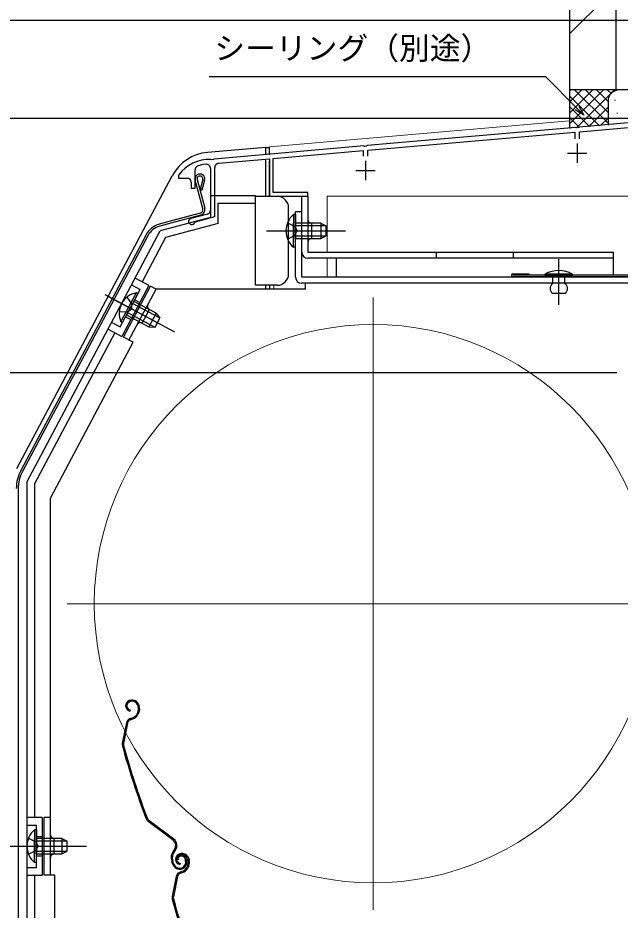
# Model space of a CAD drawing. Units: millimetres, scale not verified. Extents: x -525 to 525, y -783 to 778.
# Drawn here: x -330.1 to -173.5, y 291.2 to 523 of the extents above; entities that cross this region are included whole.
import ezdxf
from ezdxf.enums import TextEntityAlignment as Align

# ---------------------------------------------------------------- set-up
doc = ezdxf.new("R2010")
doc.units = ezdxf.units.MM
doc.header["$LTSCALE"] = 4
for name, color, linetype in [('0-2_YKK_11', 7, 'Continuous'), ('0-5_YKK_13', 4, 'Continuous'), ('0-7_YKK_D', 6, 'Continuous'), ('0-9_YSS_K', 3, 'Continuous'), ('0-A_YSS_KE', 3, 'Continuous')]:
    doc.layers.add(name, color=color, linetype=linetype)
doc.layers.add('0-4_YKK_12', color=2, linetype='Continuous', lineweight=18)
doc.styles.add('ＭＳ ゴシック', font='')
doc.styles.get('ＭＳ ゴシック').set_extended_font_data('MS Gothic')

msp = doc.modelspace()

# ---------------------------------------------------------------- linework, layer by layer
at = {"layer": '0-2_YKK_11'}
for p, q in [((-184.7, 490.3), (-184.7, 485.3)), ((-187.2, 487.8), (-182.2, 487.8)), ((-239.7, 485.8), (-239.7, 480.8)), ((-280, 483.847), (-280, 472.967)), ((-242.2, 483.3), (-237.2, 483.3)), ((-280.741, 472.001), (-285.107, 470.832))]:
    msp.add_line(p, q, dxfattribs=at)
for points in [[(-158.7, 496.8), (-184.243, 494.565), (-184.416, 494.43), (-184.963, 494.382), (-185.157, 494.485), (-239.243, 489.753), (-239.416, 489.618), (-239.963, 489.57), (-240.157, 489.673), (-279.043, 486.271), (-279.216, 486.136), (-279.765, 486.091), (-279.936, 486.197)], [(-184.1, 491.5), (-184.1, 493.373), (-158.7, 495.595)], [(-239.1, 487), (-239.1, 488.561), (-185.3, 493.268), (-185.3, 491.5)], [(-277.896, 485.167), (-264.7, 486.322), (-264.7, 476.6), (-254.7, 476.6), (-254.7, 477.6), (-263.7, 477.6), (-263.7, 486.409), (-240.3, 488.456), (-240.3, 487)], [(-288.2, 482.2), (-288.3, 481.9), (-288.3, 481.3), (-286, 481.3)], [(-285, 480.3), (-285, 478.7), (-284, 478.7), (-284, 483.48)], [(-284.139, 469.811), (-283.932, 470.008), (-278.9, 471.356), (-278.9, 484.071)]]:
    msp.add_lwpolyline(points, dxfattribs=at)
for centre, radius, start, end in [((-280.2, 476.2), 10, 88.48821, 143.1301), ((-283, 483.48), 1, 111.03718, 179.99999), ((-280.2, 476.2), 8.8, 96.71226, 111.03723), ((-281.1, 483.847), 1.1, 0, 96.71224), ((-277.8, 484.071), 1.1, 94.99998, 179.99999), ((-286, 480.3), 1, 0.00001, 89.99999), ((-281, 472.967), 1, 285, 0.00001), ((-284.9, 470.059), 0.8, 104.99995, 341.94424)]:
    msp.add_arc(centre, radius, start, end, dxfattribs=at)
at = {"layer": '0-4_YKK_12'}
for p, q in [((-264.7, 489.421), (-186.703, 496.245)), ((-264.7, 487.414), (-264.7, 489.421)), ((-263.5, 476.6), (-264.7, 476.6)), ((-249.7, 476.6), (-249.7, 462.102)), ((-249.7, 476.6), (-160.7, 476.6)), ((-253.7, 465.6), (-253.7, 469.6)), ((-249.7, 460.502), (-249.7, 455.598)), ((-189.5, 451.549), (-189.5, 460.246)), ((-264.7, 452.5), (-264.7, 453.5)), ((-263.5, 452.5), (-263.5, 453.5)), ((-237.699, 291.297), (-237.699, 450.297)), ((-317.199, 370.797), (-158.199, 370.797))]:
    msp.add_line(p, q, dxfattribs=at)
msp.add_circle((-237.699, 370.797), 72.5, dxfattribs=at)
for centre, start, end in [((-253.7, 470.6), 180, 270), ((-253.7, 464.6), 90, 180)]:
    msp.add_arc(centre, 1, start, end, dxfattribs=at)
at = {"layer": '0-5_YKK_13'}
for p, q in [((-265.7, 489.3), (-280.795, 487.979)), ((-265.7, 489.3), (-265.7, 487.334)), ((-265.7, 489.3), (-264.7, 489.3)), ((-264.7, 487.421), (-264.7, 489.3)), ((-265.7, 486.029), (-265.7, 476.597)), ((-264.7, 476.597), (-264.7, 485.741)), ((-330.354, 405.928), (-289.947, 481.922)), ((-281.971, 473.405), (-283.951, 480.795)), ((-283.468, 480.924), (-281.488, 473.535)), ((-282.019, 480.924), (-282.705, 478.364)), ((-281.536, 480.795), (-282.222, 478.235)), ((-282.705, 478.364), (-282.222, 478.235)), ((-280, 476.8), (-280, 471.091)), ((-280, 476.8), (-268.3, 476.8)), ((-268.3, 474.8), (-268.3, 476.8)), ((-268.3, 476.597), (-262.7, 476.597)), ((-256.3, 476.6), (-254.7, 476.6)), ((-256.3, 462.1), (-256.3, 476.6)), ((-254.7, 476.6), (-254.7, 462.1)), ((-278, 469.557), (-278, 474.8)), ((-278, 474.8), (-268.3, 474.8)), ((-268.3, 453.497), (-268.3, 474.8)), ((-259.7, 456.497), (-259.7, 473.597)), ((-282.678, 472.181), (-293.286, 469.337)), ((-282.548, 471.698), (-293.157, 468.854)), ((-280, 471.091), (-293.031, 467.6)), ((-258.409, 471.85), (-258.409, 465.6)), ((-257.9, 471.85), (-258.409, 471.85)), ((-257.9, 455.598), (-257.9, 472.598)), ((-256.3, 472.598), (-257.9, 472.598)), ((-278, 469.557), (-291.673, 465.893)), ((-258.409, 463.35), (-258.409, 469.6)), ((-251.3, 469.6), (-257.9, 469.6)), ((-257.9, 463.35), (-257.9, 469.6)), ((-249.991, 468.946), (-257.9, 468.946)), ((-253.7, 465.6), (-253.7, 469.6)), ((-251.3, 469.6), (-251.3, 465.6)), ((-251.3, 469.6), (-249.9, 468.9)), ((-249.9, 466.3), (-249.9, 468.9)), ((-296.719, 466.607), (-329.28, 405.369)), ((-296.277, 466.372), (-328.838, 405.134)), ((-327.7, 402.396), (-293.031, 467.6)), ((-291.673, 465.893), (-297.782, 454.404)), ((-265.4, 467.6), (-244.9, 467.6)), ((-249.991, 466.254), (-257.9, 466.254)), ((-251.3, 465.6), (-249.9, 466.3)), ((-257.9, 463.35), (-258.409, 463.35)), ((-254.7, 462.1), (-175.3, 462.1)), ((-221.3, 460.5), (-221.3, 462.1)), ((-201.3, 460.5), (-201.3, 462.1)), ((-175.3, 456.098), (-175.3, 462.1)), ((-175.3, 460.5), (-254.7, 460.5)), ((-247.3, 460.5), (-247.3, 455.598)), ((-189.5, 448.398), (-189.5, 460.298)), ((-296.016, 453.465), (-299.548, 455.343)), ((-201.4, 456.498), (-197.3, 456.498)), ((-162.2, 456.098), (-201.4, 456.098)), ((-162.2, 455.698), (-201.4, 455.698)), ((-197.3, 456.498), (-197.3, 456.098)), ((-193.1, 456.398), (-193.1, 456.098)), ((-185.9, 456.398), (-193.1, 456.398)), ((-193.1, 456.098), (-185.9, 456.098)), ((-187.9, 456.098), (-191.1, 456.098)), ((-191.1, 456.098), (-191.1, 453.901)), ((-187.9, 453.901), (-187.9, 456.098)), ((-185.9, 456.098), (-185.9, 456.398)), ((-296.016, 453.465), (-303.058, 440.221)), ((-302.595, 440.004), (-295.553, 453.249)), ((-300.487, 453.577), (-298.279, 452.403)), ((-255.3, 452.498), (-294.141, 452.498)), ((-262.7, 453.497), (-268.3, 453.497)), ((-265.7, 453.497), (-265.7, 452.498)), ((-264.7, 453.497), (-264.7, 452.498)), ((-165.8, 453.998), (-256.3, 453.998)), ((-255.3, 452.498), (-255.3, 453.998)), ((-307.484, 451.068), (-289.383, 441.444)), ((-306.617, 450.637), (-292.361, 443.057)), ((-306.602, 450.599), (-295.901, 444.91)), ((-299.316, 451.539), (-302.25, 446.02)), ((-299.688, 449.755), (-298.363, 449.05)), ((-298.866, 451.3), (-299.316, 451.539)), ((-187.9, 451.398), (-191.1, 451.398)), ((-303.306, 444.034), (-300.372, 449.552)), ((-302.857, 443.795), (-299.922, 449.313)), ((-293.247, 445.023), (-300.23, 448.735)), ((-294.095, 446.215), (-299.922, 449.313)), ((-302.035, 445.34), (-300.711, 444.636)), ((-294.51, 442.646), (-301.493, 446.359)), ((-297.718, 443.64), (-295.84, 447.172)), ((-294.095, 446.215), (-295.973, 442.683)), ((-294.095, 446.215), (-293.188, 444.939)), ((-302.857, 443.795), (-303.306, 444.034)), ((-295.973, 442.683), (-294.408, 442.644)), ((-294.408, 442.644), (-293.188, 444.939)), ((-304.824, 441.16), (-325.7, 401.898)), ((-306.59, 442.099), (-303.058, 440.221)), ((-300.144, 438.65), (-321.6, 398.298)), ((-300.123, 438.69), (-302.595, 440.004)), ((-327.7, 402.396), (-327.7, 280.3)), ((-325.7, 401.898), (-325.7, 315.3)), ((-329.95, 400.674), (-329.95, 274.895)), ((-321.6, 300.3), (-321.6, 398.298)), ((-327.7, 391.8), (-327.7, 280.3)), ((-300.894, 345.672), (-301.084, 345.61)), ((-300.8, 345.387), (-300.991, 345.325)), ((-300.876, 343.203), (-300.937, 342.909)), ((-298.909, 344.427), (-298.771, 344.008)), ((-298.623, 344.52), (-298.499, 344.14)), ((-300.838, 340.956), (-300.295, 341.133)), ((-300.745, 340.671), (-300.202, 340.848)), ((-298.877, 342.634), (-299.133, 342.13)), ((-298.61, 342.498), (-298.866, 341.994)), ((-301.842, 339.827), (-302.902, 334.577)), ((-301.548, 339.768), (-302.608, 334.518)), ((-323.7, 315.3), (-327.7, 315.3)), ((-323.7, 315.3), (-323.7, 300.3)), ((-321.6, 315.3), (-323.2, 315.3)), ((-327.7, 313.3), (-325.2, 313.3)), ((-325.2, 302.3), (-325.2, 313.3)), ((-289.687, 309.373), (-296.181, 314.25)), ((-289.507, 309.613), (-296.001, 314.489)), ((-325.709, 312.05), (-325.709, 305.8)), ((-325.2, 312.05), (-325.709, 312.05)), ((-325.709, 303.55), (-325.709, 309.8)), ((-325.2, 310.3), (-323.7, 310.3)), ((-318.6, 309.8), (-325.2, 309.8)), ((-325.2, 303.55), (-325.2, 309.8)), ((-317.291, 309.146), (-325.2, 309.146)), ((-320.6, 305.8), (-320.6, 309.8)), ((-318.6, 309.8), (-318.6, 305.8)), ((-318.6, 309.8), (-317.2, 309.1)), ((-317.2, 306.5), (-317.2, 309.1)), ((-332.7, 307.8), (-312.2, 307.8)), ((-331.7, 307.8), (-320.338, 307.8)), ((-327.7, 307.8), (-316.019, 307.8)), ((-317.291, 306.454), (-325.2, 306.454)), ((-318.6, 305.8), (-317.2, 306.5)), ((-289.348, 306.993), (-289.625, 306.624)), ((-289.385, 306.443), (-289.108, 306.813)), ((-325.2, 305.3), (-323.7, 305.3)), ((-289.852, 303.201), (-290.078, 303.89)), ((-289.567, 303.294), (-289.793, 303.984)), ((-288.328, 304.33), (-288.613, 304.237)), ((-287.929, 305.823), (-288.119, 305.76)), ((-287.836, 305.537), (-288.026, 305.475)), ((-286.619, 304.573), (-286.463, 304.098)), ((-286.334, 304.666), (-286.178, 304.191)), ((-285.944, 304.578), (-285.807, 304.158)), ((-285.659, 304.671), (-285.535, 304.291)), ((-327.7, 302.3), (-325.2, 302.3)), ((-325.2, 303.55), (-325.709, 303.55)), ((-287.911, 303.353), (-287.973, 303.06)), ((-287.873, 301.106), (-287.331, 301.284)), ((-285.913, 302.784), (-286.168, 302.28)), ((-285.645, 302.649), (-285.901, 302.144)), ((-327.7, 300.3), (-323.7, 300.3)), ((-325.7, 300.3), (-325.7, 280.3)), ((-320.4, 265.5), (-320.4, 300.3)), ((-288.878, 299.978), (-289.938, 294.728)), ((-288.584, 299.918), (-289.644, 294.668)), ((-287.78, 300.821), (-287.238, 300.999))]:
    msp.add_line(p, q, dxfattribs=at)
for points in [[(-257.9, 471.85), (-257.9, 465.6), (-251.3, 465.6)], [(-165.8, 455.598), (-256.3, 455.598), (-256.3, 472.598)], [(-259.996, 469.675), (-258.089, 468.745), (-257.48, 467.6)], [(-259.996, 465.525), (-258.089, 466.455), (-257.48, 467.6)], [(-305.651, 443.865), (-303.443, 442.691), (-298.279, 452.403)], [(-301.183, 439.253), (-294.141, 452.498), (-295.553, 453.249)], [(-298.866, 451.3), (-301.8, 445.781), (-295.973, 442.683)], [(-301.738, 450.363), (-300.491, 448.647), (-300.491, 447.35)], [(-303.686, 446.699), (-301.566, 446.625), (-300.491, 447.35)], [(-320.4, 300.3), (-323.2, 300.3), (-323.2, 315.3)], [(-325.2, 312.05), (-325.2, 305.8), (-318.6, 305.8)], [(-327.296, 309.875), (-325.389, 308.945), (-324.78, 307.8)], [(-327.296, 305.725), (-325.389, 306.655), (-324.78, 307.8)]]:
    msp.add_lwpolyline(points, dxfattribs=at)
for centre, radius, start, end in [((-279.793, 476.523), 11.5, 95, 152), ((-282.744, 481.118), 1.25, 345, 195.00397), ((-282.744, 481.118), 0.75, 345, 195.00397), ((-262.7, 473.597), 3, 0, 90), ((-282.937, 473.147), 1, 285.00343, 15.00343), ((-282.937, 473.147), 1.5, 285.00343, 15.00343), ((-254.869, 467.6), 5.531, 129.79413, 230.20587), ((-253.7, 470.6), 1, 180, 270), ((-291.862, 464.025), 5.5, 105.00343, 152), ((-291.862, 464.025), 5, 105.00343, 152), ((-253.7, 464.6), 1, 90, 180), ((-254.7, 462.1), 1.6, 180, 270), ((-189.5, 449.648), 7.65, 61.92751, 118.07249), ((-262.7, 456.497), 3, 270, 0), ((-256.3, 455.598), 1.6, 180, 270), ((-201.4, 456.098), 0.4, 90, 270), ((-190.273, 452.649), 1.5, 123.44139, 236.55861), ((-188.727, 452.649), 1.5, 303.44139, 56.55861), ((-298.185, 446.124), 5.531, 101.79413, 202.20587), ((-295.37, 448.055), 1, 152, 242), ((-298.187, 442.757), 1, 62, 152), ((-320.45, 400.674), 10, 152, 180), ((-320.45, 400.674), 9.5, 152, 180), ((-300.649, 344.279), 1.4, 108.1, 258.1), ((-300.649, 344.279), 1.1, 108.1, 258.1), ((-300.334, 343.961), 1.8, 18.1, 108.1), ((-300.334, 343.961), 1.5, 18.1, 108.1), ((-300.482, 343.448), 1.8, 333.1, 18.1), ((-300.482, 343.448), 2.1, 333.1, 18.1), ((-300.372, 339.53), 1.5, 108.1, 168.58327), ((-300.917, 343.034), 2, 288.1, 333.1), ((-300.917, 343.034), 2.3, 288.1, 333.1), ((-300.526, 343.583), 2.2, 333.1, 333.35341), ((-300.372, 339.53), 1.2, 108.1, 168.58327), ((-301.432, 334.28), 1.5, 168.58327, 195.2299), ((-109.904, 386.425), 200, 195.2299, 200.95047), ((-301.432, 334.28), 1.2, 168.58327, 195.2299), ((-109.904, 386.425), 199.7, 195.2299, 200.95047), ((-295.281, 315.449), 1.5, 200.95047, 233.1), ((-295.281, 315.449), 1.2, 200.95047, 233.1), ((-322.168, 307.8), 5.531, 129.79413, 230.20587), ((-320.6, 310.8), 1, 180, 270), ((-290.707, 308.014), 1.7, 323.1, 53.1), ((-290.707, 308.014), 2, 323.1, 53.1), ((-287.226, 304.822), 3, 143.1, 198.1), ((-287.226, 304.822), 2.7, 143.1, 198.1), ((-320.6, 304.8), 1, 90, 180), ((-287.684, 304.43), 1.4, 108.1, 258.1), ((-287.684, 304.43), 1.1, 108.1, 258.1), ((-287.662, 304.548), 1, 108.1, 198.1), ((-287.662, 304.548), 0.7, 108.1, 198.1), ((-287.569, 304.263), 1.3, 18.1, 108.1), ((-287.37, 304.112), 1.8, 18.1, 108.1), ((-287.569, 304.263), 1, 18.1, 108.1), ((-287.37, 304.112), 1.5, 18.1, 108.1), ((-287.889, 303.632), 1.5, 288.1, 18.1), ((-287.889, 303.632), 1.8, 288.1, 18.1), ((-287.518, 303.599), 1.8, 333.1, 18.1), ((-287.518, 303.599), 2.1, 333.1, 18.1), ((-287.951, 303.822), 2, 198.1, 288.1), ((-287.951, 303.822), 1.7, 198.1, 288.1), ((-287.952, 303.185), 2, 288.1, 333.1), ((-287.952, 303.185), 2.3, 288.1, 333.1), ((-287.562, 303.733), 2.2, 333.1, 333.35341), ((-287.407, 299.681), 1.5, 108.1, 168.58327), ((-287.407, 299.681), 1.2, 108.1, 168.58327), ((-288.467, 294.431), 1.5, 168.58327, 195.2299), ((-288.467, 294.431), 1.2, 168.58327, 195.2299), ((-96.939, 346.575), 200, 195.2299, 200.95047), ((-96.939, 346.575), 199.7, 195.2299, 200.95047)]:
    msp.add_arc(centre, radius, start, end, dxfattribs=at)
at = {"layer": '0-7_YKK_D'}
for p, q in [((-159.7, 522.3), (-392.7, 522.3)), ((-159.7, 496.8), (-392.7, 496.8)), ((-159.7, 496.8), (-392.7, 496.8)), ((-174.395, 430.792), (-372.7, 430.792))]:
    msp.add_line(p, q, dxfattribs=at)
for points in [[(-182.995, 497.698), (-184.798, 499.501), (-192.895, 507.596), (-280.36, 507.596)], [(-184.315, 499.984), (-182.995, 497.698), (-185.281, 499.018)]]:
    msp.add_lwpolyline(points, dxfattribs=at)
at = {"layer": '0-9_YSS_K'}
for p, q in [((-186.703, 518.788), (-174.703, 530.788)), ((-186.703, 504.246), (-186.703, 494.246)), ((-173.703, 504.246), (-186.703, 504.246)), ((-186.703, 495.388), (-177.845, 504.246)), ((-186.703, 498.216), (-180.674, 504.246)), ((-186.703, 501.045), (-183.502, 504.246)), ((-186.703, 503.873), (-186.331, 504.246)), ((-185.389, 504.246), (-176.703, 495.56)), ((-184.856, 494.407), (-175.017, 504.246)), ((-182.561, 504.246), (-176.703, 498.388)), ((-179.733, 504.246), (-176.703, 501.216)), ((-176.904, 504.246), (-175.923, 503.264)), ((-174.076, 504.246), (-174.055, 504.225)), ((-158.7, 504.246), (-173.703, 504.246)), ((-186.703, 502.731), (-178.9, 494.928)), ((-176.703, 501.246), (-176.703, 495.12)), ((-174.875, 501.441), (-174.875, 501.641)), ((-186.703, 499.903), (-181.501, 494.7)), ((-181.756, 494.678), (-176.703, 499.731)), ((-174.208, 498.103), (-174.208, 498.303)), ((-186.703, 497.074), (-184.102, 494.473)), ((-178.657, 494.949), (-176.703, 496.903))]:
    msp.add_line(p, q, dxfattribs=at)
msp.add_arc((-173.703, 501.246), 3, 90, 180, dxfattribs=at)
at = {"layer": '0-A_YSS_KE'}
for p, q in [((-186.703, 590.3), (-186.703, 504.246)), ((-174.703, 590.3), (-174.703, 504.246)), ((-174.703, 504.246), (-186.703, 504.246))]:
    msp.add_line(p, q, dxfattribs=at)

# ---------------------------------------------------------------- texts
at = {"layer": '0-7_YKK_D', "style": 'ＭＳ ゴシック'}
msp.add_text('シーリング（別途）', height=5.865, dxfattribs=at).set_placement((-279.016, 510.379), align=Align.BOTTOM_LEFT)

doc.saveas('drawing.dxf')
